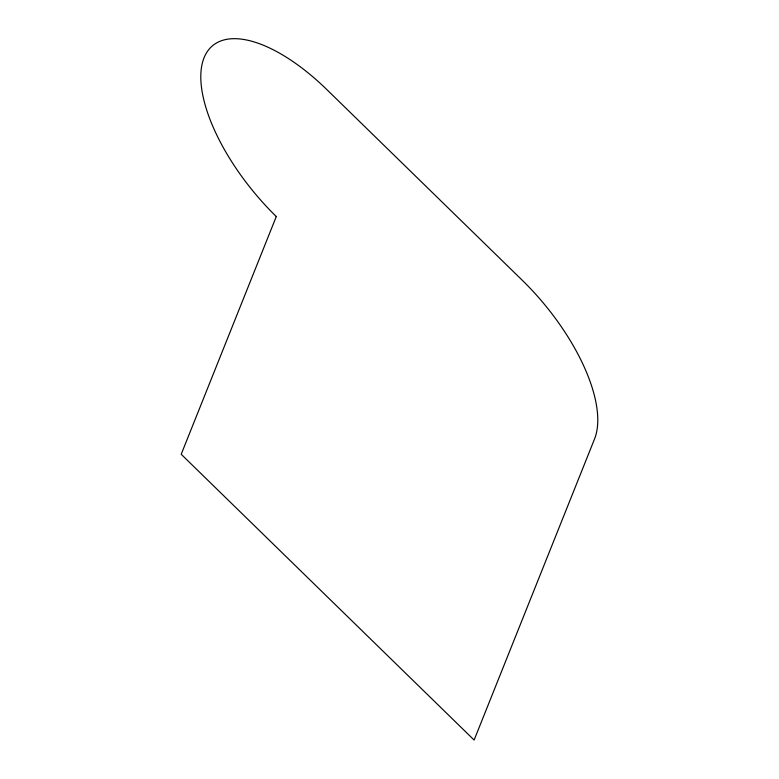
<?xml version="1.0" encoding="UTF-8"?>
<svg xmlns="http://www.w3.org/2000/svg" width="779" height="779" viewBox="0 0 779 779"><rect width="100%" height="100%" fill="white"/><g stroke="black" fill="none" stroke-linecap="round" stroke-linejoin="round"><path stroke-width="1.17" d="M276.292 216.543L181.205 454.274L474.119 740.05L594.562 438.928A139.519 61.677 50.4 0 0 522.281 280.274L327.005 89.751A139.519 61.677 50.4 0 0 204.01 57.889A139.519 61.677 50.4 0 0 276.292 216.543"/></g></svg>
